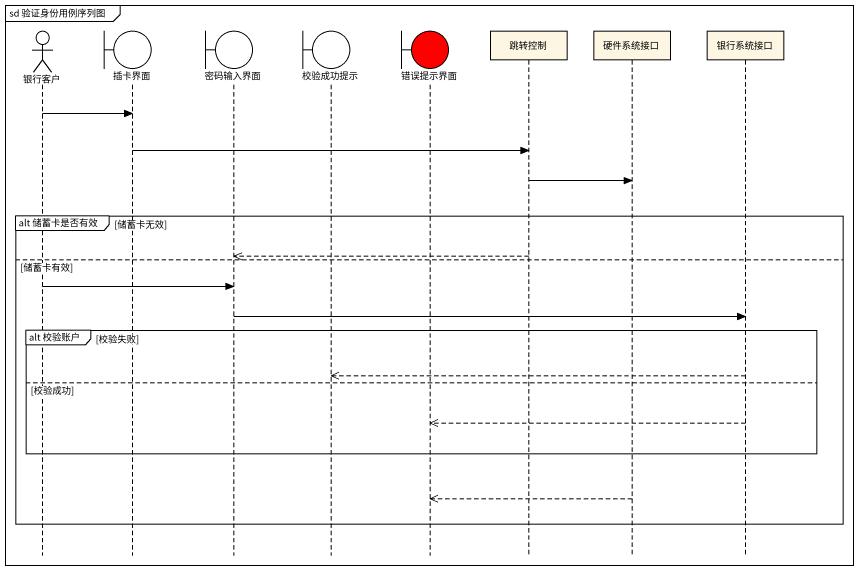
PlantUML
@startuml
mainframe sd 验证身份用例序列图
hide footbox
actor 银行客户
boundary 插卡界面
boundary 密码输入界面
boundary 校验成功提示
boundary 错误提示界面 #FF0000
participant 跳转控制
participant 硬件系统接口
participant 银行系统接口

银行客户 -> 插卡界面
插卡界面 -> 跳转控制
跳转控制 -> 硬件系统接口
group alt 储蓄卡是否有效 [储蓄卡无效]
  跳转控制 -->> 密码输入界面
else 储蓄卡有效
  银行客户 -> 密码输入界面
  密码输入界面 -> 银行系统接口
  group alt 校验账户 [校验失败]
    银行系统接口 -->> 校验成功提示
  else 校验成功
    银行系统接口 -->> 错误提示界面
  end
  硬件系统接口 -->> 错误提示界面
end
@enduml
